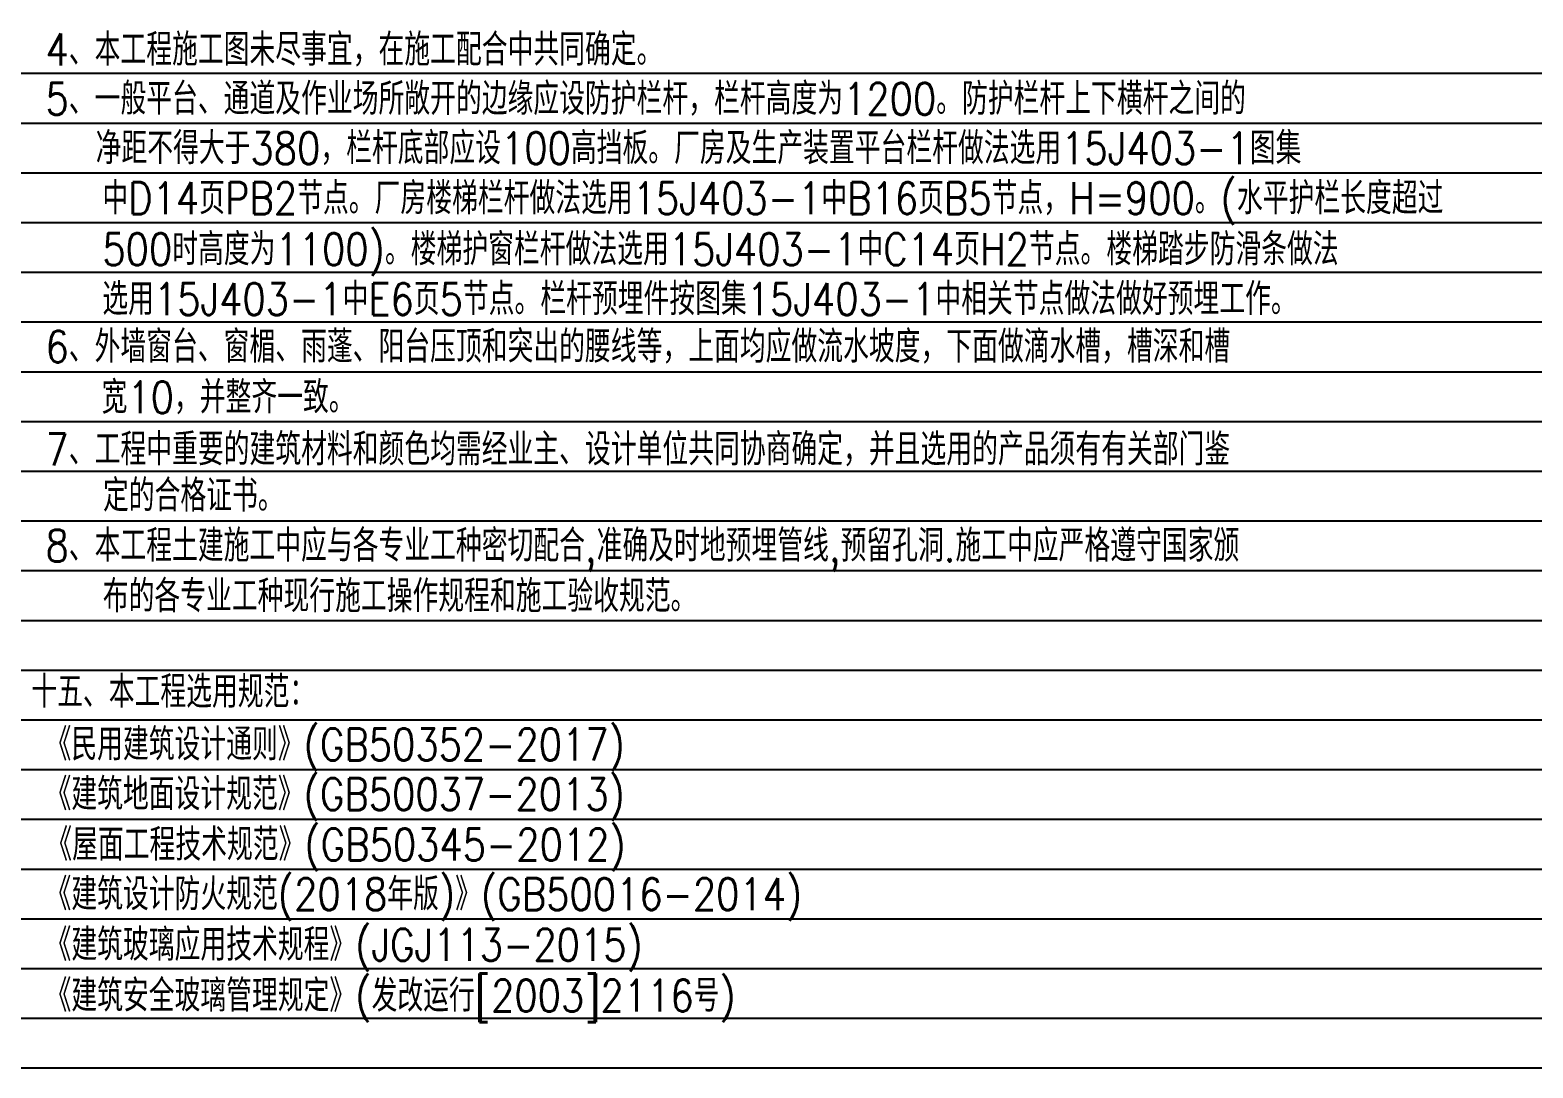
# Model space of a CAD drawing. Extents: x 4554681 to 4680693, y -485691 to -238770.
# Drawn here: x 4642314 to 4663474, y -344784 to -330175 of the extents above; entities that cross this region are included whole.
import ezdxf

# ---------------------------------------------------------------- set-up
doc = ezdxf.new("R2010")
doc.units = 0
doc.header["$LTSCALE"] = 1000
doc.header["$MEASUREMENT"] = 0
doc.layers.get('0').update_dxf_attribs({"linetype": 'CONTINUOUS'})
doc.layers.add('图层线', color=8, linetype='CONTINUOUS')
doc.styles.add('HZ1', font='txt.shx', dxfattribs={"bigfont": 'hzdx.shx'})

msp = doc.modelspace()

# ---------------------------------------------------------------- linework, layer by layer
at = {"layer": '图层线'}
for p, q in [((4590754.8, -330783.9), (4671354.8, -330783.9)), ((4590754.8, -331483.9), (4671354.8, -331483.9)), ((4590754.8, -332183.9), (4671354.8, -332183.9)), ((4590754.8, -332883.9), (4671354.8, -332883.9)), ((4590754.8, -333583.9), (4671354.8, -333583.9)), ((4590754.8, -334283.9), (4671354.8, -334283.9)), ((4590754.8, -334983.9), (4671354.8, -334983.9)), ((4590754.8, -335683.9), (4671354.8, -335683.9)), ((4590754.8, -336383.9), (4671354.8, -336383.9)), ((4590754.8, -337083.9), (4671354.8, -337083.9)), ((4590754.8, -337783.9), (4671354.8, -337783.9)), ((4590754.8, -338483.9), (4671354.8, -338483.9)), ((4590754.8, -339183.9), (4671354.8, -339183.9)), ((4590754.8, -339883.9), (4671354.8, -339883.9)), ((4590754.8, -340583.9), (4671354.8, -340583.9)), ((4590754.8, -341283.9), (4671354.8, -341283.9)), ((4590754.8, -341983.9), (4671354.8, -341983.9)), ((4590754.8, -342683.9), (4671354.8, -342683.9)), ((4590754.8, -343383.9), (4671354.8, -343383.9)), ((4590754.8, -344083.9), (4671354.8, -344083.9)), ((4590754.8, -344783.9), (4671354.8, -344783.9))]:
    msp.add_line(p, q, dxfattribs=at)

# ---------------------------------------------------------------- texts
at = {"color": 4, "style": 'HZ1', "width": 0.85}
for s, p in [('4、本工程施工图未尽事宜，在施工配合中共同确定。', (4642531.9, -330675.5)), ('5、一般平台、通道及作业场所敞开的边缘应设防护栏杆，栏杆高度为1200。防护栏杆上下横杆之间的', (4642531.9, -331368)), ('净距不得大于380，栏杆底部应设100高挡板。厂房及生产装置平台栏杆做法选用15J403-1图集', (4643237.3, -332062.8)), ('中D14页PB2节点。厂房楼梯栏杆做法选用15J403-1中B16页B5节点，H=900。(水平护栏长度超过', (4643332.1, -332767.5)), ('500时高度为1100)。楼梯护窗栏杆做法选用15J403-1中C14页H2节点。楼梯踏步防滑条做法', (4643332.1, -333485.9)), ('选用15J403-1中E6页5节点。栏杆预埋件按图集15J403-1中相关节点做法做好预埋工作。', (4643332.1, -334185.9)), ('6、外墙窗台、窗楣、雨蓬、阳台压顶和突出的腰线等，上面均应做流水坡度，下面做滴水槽，槽深和槽', (4642531.9, -334856.3)), ('宽10，并整齐一致。', (4643321.2, -335569.4)), ('7、工程中重要的建筑材料和颜色均需经业主、设计单位共同协商确定，并且选用的产品须有有关部门鉴', (4642531.9, -336302.3)), ('定的合格证书。', (4643340.7, -336952.4)), ('8、本工程土建施工中应与各专业工种密切配合,准确及时地预埋管线,预留孔洞.施工中应严格遵守国家颁', (4642531.9, -337657.5)), ('布的各专业工种现行施工操作规程和施工验收规范。', (4643338.6, -338368.4)), ('《民用建筑设计通则》(GB50352-2017)', (4642531.9, -340455.5)), ('《建筑地面设计规范》(GB50037-2013)', (4642531.9, -341155.5)), ('《屋面工程技术规范》(GB50345-2012)', (4642542.7, -341865.2)), ('《建筑设计防火规范(2018年版)》(GB50016-2014)', (4642531.9, -342563.3)), ('《建筑玻璃应用技术规程》(JGJ113-2015)', (4642531.9, -343275.3)), ('《建筑安全玻璃管理规定》(发改运行[2003]2116号)', (4642531.9, -343991.4))]:
    msp.add_text(s, height=450, dxfattribs=at).set_placement(p)
at = {"color": 6, "style": 'HZ1', "width": 0.85}
msp.add_text('十五、本工程选用规范：', height=450, dxfattribs=at).set_placement((4642331.9, -339714.9))

doc.saveas('drawing.dxf')
